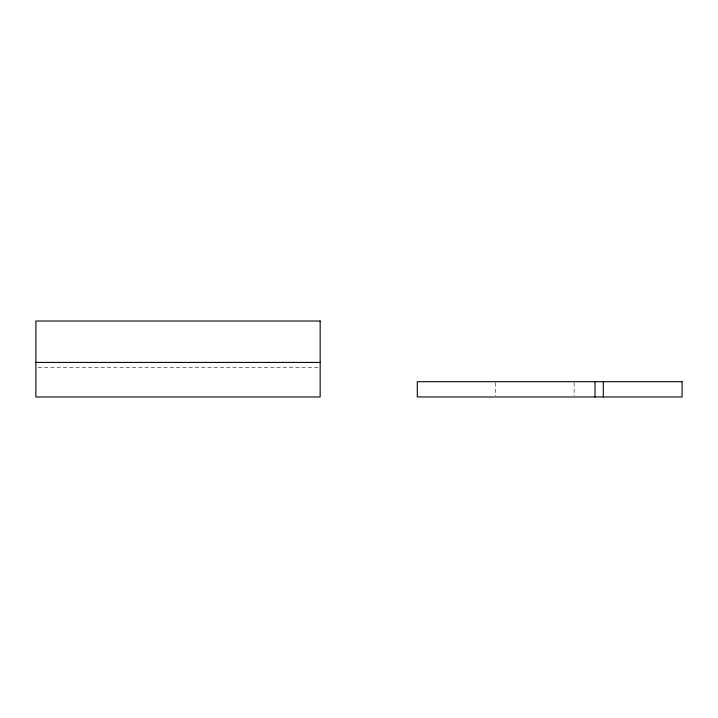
<?xml version="1.0" encoding="UTF-8"?>
<svg xmlns="http://www.w3.org/2000/svg" width="718" height="718" viewBox="0 0 718 718"><rect width="100%" height="100%" fill="white"/><g stroke="black" fill="none" stroke-linecap="round" stroke-linejoin="round"><path stroke-width="0.54" stroke-dasharray="3.59 2.69" d="M38.135 367.67L319.034 367.67M574.149 382.784L574.149 395.887M495.357 382.784L495.357 395.887"/><path stroke-width="1.08" d="M35.9 362.428L320.156 362.428M603.308 381.698L603.308 396.973M595.016 381.698L595.016 396.973M320.156 321.027L35.9 321.027L35.9 396.973L320.156 396.973L320.156 321.027M682.1 381.698L417.284 381.698L417.284 396.973L682.1 396.973L682.1 381.698"/></g></svg>
